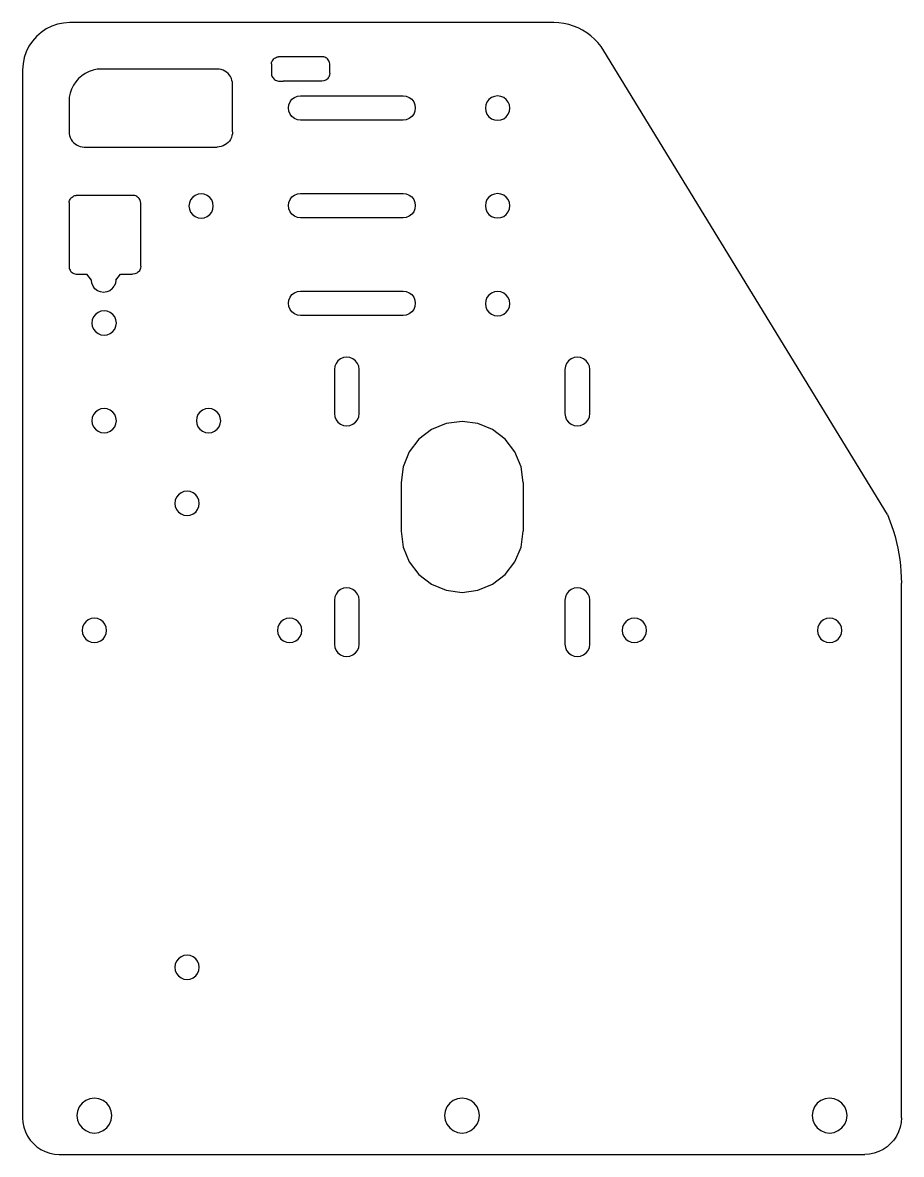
# Model space of a CAD drawing. Extents: x -199 to 199, y -116 to 116.
# Drawn here: x 18.7 to 198.8, y -115.9 to 115.9 of the extents above; entities that cross this region are included whole.
import ezdxf

# ---------------------------------------------------------------- set-up
doc = ezdxf.new("R2010")
doc.units = 0
doc.layers.get('0').update_dxf_attribs({"linetype": 'CONTINUOUS'})

msp = doc.modelspace()

# ---------------------------------------------------------------- linework, layer by layer
at = {"color": 178}
for p, q in [((28.4, 115.88), (27.14, 115.8)), ((127.59, 115.88), (28.4, 115.88)), ((128.61, 115.84), (127.59, 115.88)), ((22.52, 113.89), (21.57, 113.05)), ((23.57, 114.59), (22.52, 113.89)), ((24.7, 115.15), (23.57, 114.59)), ((25.9, 115.56), (24.7, 115.15)), ((27.14, 115.8), (25.9, 115.56)), ((129.62, 115.71), (128.61, 115.84)), ((130.62, 115.49), (129.62, 115.71)), ((131.6, 115.19), (130.62, 115.49)), ((132.55, 114.81), (131.6, 115.19)), ((133.46, 114.35), (132.55, 114.81)), ((134.33, 113.81), (133.46, 114.35)), ((135.15, 113.2), (134.33, 113.81)), ((20.74, 112.1), (20.03, 111.05)), ((21.57, 113.05), (20.74, 112.1)), ((135.92, 112.53), (135.15, 113.2)), ((136.62, 111.79), (135.92, 112.53)), ((137.27, 110.99), (136.62, 111.79)), ((19.47, 109.92), (19.07, 108.72)), ((20.03, 111.05), (19.47, 109.92)), ((137.84, 110.14), (137.27, 110.99)), ((195.93, 15.16), (137.84, 110.14)), ((18.82, 107.48), (18.74, 106.22)), ((19.07, 108.72), (18.82, 107.48)), ((69.71, 107.47), (69.75, 107.69)), ((69.71, 107.47), (69.71, 105.36)), ((69.75, 107.69), (69.82, 107.9)), ((69.82, 107.9), (69.92, 108.09)), ((69.92, 108.09), (70.04, 108.27)), ((70.04, 108.27), (70.18, 108.44)), ((70.18, 108.44), (70.34, 108.58)), ((70.34, 108.58), (70.53, 108.7)), ((70.53, 108.7), (70.72, 108.8)), ((70.72, 108.8), (70.93, 108.87)), ((70.93, 108.87), (71.14, 108.91)), ((80.24, 108.91), (71.14, 108.91)), ((80.45, 108.87), (80.24, 108.91)), ((80.66, 108.8), (80.45, 108.87)), ((80.86, 108.7), (80.66, 108.8)), ((81.04, 108.58), (80.86, 108.7)), ((81.2, 108.44), (81.04, 108.58)), ((81.35, 108.27), (81.2, 108.44)), ((81.47, 108.09), (81.35, 108.27)), ((81.56, 107.9), (81.47, 108.09)), ((81.63, 107.69), (81.56, 107.9)), ((81.68, 107.47), (81.63, 107.69)), ((81.69, 105.57), (81.68, 107.47)), ((18.74, 106.22), (18.74, -108.38)), ((30.19, 104.44), (29.61, 103.78)), ((30.84, 105.01), (30.19, 104.44)), ((31.56, 105.49), (30.84, 105.01)), ((32.34, 105.88), (31.56, 105.49)), ((33.17, 106.16), (32.34, 105.88)), ((34.02, 106.33), (33.17, 106.16)), ((34.89, 106.38), (34.02, 106.33)), ((58.6, 106.38), (34.89, 106.38)), ((59.01, 106.36), (58.6, 106.38)), ((59.41, 106.28), (59.01, 106.36)), ((59.8, 106.15), (59.41, 106.28)), ((60.17, 105.96), (59.8, 106.15)), ((60.51, 105.74), (60.17, 105.96)), ((60.82, 105.47), (60.51, 105.74)), ((61.09, 105.16), (60.82, 105.47)), ((61.32, 104.82), (61.09, 105.16)), ((61.5, 104.45), (61.32, 104.82)), ((61.63, 104.06), (61.5, 104.45)), ((69.71, 105.36), (69.75, 105.14)), ((69.75, 105.14), (69.82, 104.94)), ((69.82, 104.94), (69.92, 104.74)), ((69.92, 104.74), (70.04, 104.56)), ((70.04, 104.56), (70.18, 104.39)), ((70.18, 104.39), (70.34, 104.25)), ((81.2, 104.39), (81.04, 104.25)), ((81.35, 104.56), (81.2, 104.39)), ((81.47, 104.74), (81.35, 104.56)), ((81.56, 104.94), (81.47, 104.74)), ((81.63, 105.14), (81.56, 104.94)), ((81.69, 105.57), (81.63, 105.14)), ((28.74, 102.28), (28.46, 101.46)), ((29.13, 103.06), (28.74, 102.28)), ((29.61, 103.78), (29.13, 103.06)), ((61.71, 103.66), (61.63, 104.06)), ((61.74, 103.25), (61.71, 103.66)), ((61.74, 93.55), (61.74, 103.25)), ((70.34, 104.25), (70.53, 104.13)), ((70.53, 104.13), (70.72, 104.03)), ((70.72, 104.03), (70.93, 103.96)), ((70.93, 103.96), (71.14, 103.92)), ((71.14, 103.92), (72.11, 103.92)), ((80.02, 103.91), (72.11, 103.92)), ((80.45, 103.96), (80.02, 103.91)), ((80.66, 104.03), (80.45, 103.96)), ((80.86, 104.13), (80.66, 104.03)), ((81.04, 104.25), (80.86, 104.13)), ((28.3, 100.6), (28.24, 99.74)), ((28.24, 99.74), (28.24, 93.55)), ((28.46, 101.46), (28.3, 100.6)), ((73.53, 99.66), (73.92, 100.18)), ((73.92, 100.18), (74.44, 100.57)), ((74.44, 100.57), (75.04, 100.82)), ((75.04, 100.82), (75.69, 100.91)), ((75.69, 100.91), (96.69, 100.91)), ((96.69, 100.91), (97.34, 100.82)), ((97.34, 100.82), (97.94, 100.57)), ((97.94, 100.57), (98.46, 100.18)), ((98.46, 100.18), (98.86, 99.66)), ((114.28, 100.15), (113.88, 99.63)), ((114.8, 100.54), (114.28, 100.15)), ((115.4, 100.79), (114.8, 100.54)), ((116.05, 100.88), (115.4, 100.79)), ((116.7, 100.79), (116.05, 100.88)), ((117.3, 100.54), (116.7, 100.79)), ((117.82, 100.15), (117.3, 100.54)), ((118.21, 99.63), (117.82, 100.15)), ((73.19, 98.41), (73.28, 99.06)), ((73.28, 97.76), (73.19, 98.41)), ((73.28, 99.06), (73.53, 99.66)), ((73.53, 97.16), (73.28, 97.76)), ((98.86, 99.66), (99.11, 99.06)), ((99.11, 97.76), (98.86, 97.16)), ((99.11, 99.06), (99.19, 98.41)), ((99.19, 98.41), (99.11, 97.76)), ((113.63, 99.03), (113.55, 98.38)), ((113.55, 98.38), (113.63, 97.73)), ((113.88, 99.63), (113.63, 99.03)), ((113.63, 97.73), (113.88, 97.13)), ((118.46, 99.03), (118.21, 99.63)), ((118.21, 97.13), (118.46, 97.73)), ((118.55, 98.38), (118.46, 99.03)), ((118.46, 97.73), (118.55, 98.38)), ((73.92, 96.64), (73.53, 97.16)), ((74.44, 96.24), (73.92, 96.64)), ((75.04, 95.99), (74.44, 96.24)), ((75.69, 95.91), (75.04, 95.99)), ((96.69, 95.91), (75.69, 95.91)), ((97.34, 95.99), (96.69, 95.91)), ((97.94, 96.24), (97.34, 95.99)), ((98.46, 96.64), (97.94, 96.24)), ((98.86, 97.16), (98.46, 96.64)), ((113.88, 97.13), (114.28, 96.61)), ((114.28, 96.61), (114.8, 96.21)), ((114.8, 96.21), (115.4, 95.96)), ((115.4, 95.96), (116.05, 95.88)), ((116.05, 95.88), (116.7, 95.96)), ((116.7, 95.96), (117.3, 96.21)), ((117.3, 96.21), (117.82, 96.61)), ((117.82, 96.61), (118.21, 97.13)), ((28.24, 93.55), (28.27, 93.14)), ((28.27, 93.14), (28.35, 92.74)), ((28.35, 92.74), (28.48, 92.35)), ((61.63, 92.74), (61.5, 92.35)), ((61.71, 93.14), (61.63, 92.74)), ((61.74, 93.55), (61.71, 93.14)), ((28.48, 92.35), (28.66, 91.98)), ((28.66, 91.98), (28.89, 91.64)), ((28.89, 91.64), (29.16, 91.33)), ((29.16, 91.33), (29.47, 91.06)), ((29.47, 91.06), (29.81, 90.83)), ((29.81, 90.83), (30.17, 90.65)), ((30.17, 90.65), (30.56, 90.52)), ((30.56, 90.52), (30.96, 90.44)), ((30.96, 90.44), (31.37, 90.41)), ((31.37, 90.41), (58.6, 90.41)), ((59.01, 90.44), (58.6, 90.41)), ((59.41, 90.52), (59.01, 90.44)), ((59.8, 90.65), (59.41, 90.52)), ((60.17, 90.83), (59.8, 90.65)), ((60.51, 91.06), (60.17, 90.83)), ((60.82, 91.33), (60.51, 91.06)), ((61.09, 91.64), (60.82, 91.33)), ((61.32, 91.98), (61.09, 91.64)), ((61.5, 92.35), (61.32, 91.98)), ((28.24, 79.06), (28.28, 79.28)), ((28.24, 79.06), (28.24, 65.81)), ((28.28, 79.28), (28.35, 79.48)), ((28.35, 79.48), (28.45, 79.68)), ((28.45, 79.68), (28.57, 79.86)), ((28.57, 79.86), (28.71, 80.02)), ((28.71, 80.02), (28.88, 80.17)), ((28.88, 80.17), (29.06, 80.29)), ((29.06, 80.29), (29.25, 80.39)), ((29.25, 80.39), (29.46, 80.46)), ((29.46, 80.46), (29.68, 80.5)), ((41.27, 80.51), (29.68, 80.5)), ((41.7, 80.46), (41.27, 80.51)), ((41.91, 80.39), (41.7, 80.46)), ((42.11, 80.29), (41.91, 80.39)), ((42.29, 80.17), (42.11, 80.29)), ((42.45, 80.02), (42.29, 80.17)), ((42.59, 79.86), (42.45, 80.02)), ((42.72, 79.68), (42.59, 79.86)), ((42.81, 79.48), (42.72, 79.68)), ((42.88, 79.28), (42.81, 79.48)), ((42.93, 78.89), (42.88, 79.28)), ((42.94, 66.03), (42.93, 78.89)), ((52.9, 78.98), (52.81, 78.33)), ((53.15, 79.58), (52.9, 78.98)), ((53.55, 80.1), (53.15, 79.58)), ((54.06, 80.5), (53.55, 80.1)), ((54.67, 80.75), (54.06, 80.5)), ((55.31, 80.83), (54.67, 80.75)), ((55.96, 80.75), (55.31, 80.83)), ((56.56, 80.5), (55.96, 80.75)), ((57.08, 80.1), (56.56, 80.5)), ((57.48, 79.58), (57.08, 80.1)), ((57.73, 78.98), (57.48, 79.58)), ((57.81, 78.33), (57.73, 78.98)), ((73.19, 78.41), (73.28, 79.06)), ((73.28, 79.06), (73.53, 79.66)), ((73.53, 79.66), (73.92, 80.18)), ((73.92, 80.18), (74.44, 80.57)), ((74.44, 80.57), (75.04, 80.82)), ((75.04, 80.82), (75.69, 80.91)), ((75.69, 80.91), (96.69, 80.91)), ((96.69, 80.91), (97.34, 80.82)), ((97.34, 80.82), (97.94, 80.57)), ((97.94, 80.57), (98.46, 80.18)), ((98.46, 80.18), (98.86, 79.66)), ((98.86, 79.66), (99.11, 79.06)), ((99.11, 79.06), (99.19, 78.41)), ((113.63, 79.03), (113.55, 78.38)), ((113.88, 79.63), (113.63, 79.03)), ((114.28, 80.15), (113.88, 79.63)), ((114.8, 80.54), (114.28, 80.15)), ((115.4, 80.79), (114.8, 80.54)), ((116.05, 80.88), (115.4, 80.79)), ((116.7, 80.79), (116.05, 80.88)), ((117.3, 80.54), (116.7, 80.79)), ((117.82, 80.15), (117.3, 80.54)), ((118.21, 79.63), (117.82, 80.15)), ((118.46, 79.03), (118.21, 79.63)), ((118.55, 78.38), (118.46, 79.03)), ((52.81, 78.33), (52.9, 77.69)), ((52.9, 77.69), (53.15, 77.08)), ((53.15, 77.08), (53.55, 76.57)), ((53.55, 76.57), (54.06, 76.17)), ((56.56, 76.17), (57.08, 76.57)), ((57.08, 76.57), (57.48, 77.08)), ((57.48, 77.08), (57.73, 77.69)), ((57.73, 77.69), (57.81, 78.33)), ((73.28, 77.76), (73.19, 78.41)), ((73.53, 77.16), (73.28, 77.76)), ((73.92, 76.64), (73.53, 77.16)), ((74.44, 76.24), (73.92, 76.64)), ((98.46, 76.64), (97.94, 76.24)), ((98.86, 77.16), (98.46, 76.64)), ((99.11, 77.76), (98.86, 77.16)), ((99.19, 78.41), (99.11, 77.76)), ((113.55, 78.38), (113.63, 77.73)), ((113.63, 77.73), (113.88, 77.13)), ((113.88, 77.13), (114.28, 76.61)), ((114.28, 76.61), (114.8, 76.21)), ((117.3, 76.21), (117.82, 76.61)), ((117.82, 76.61), (118.21, 77.13)), ((118.21, 77.13), (118.46, 77.73)), ((118.46, 77.73), (118.55, 78.38)), ((54.06, 76.17), (54.67, 75.92)), ((54.67, 75.92), (55.31, 75.83)), ((55.31, 75.83), (55.96, 75.92)), ((55.96, 75.92), (56.56, 76.17)), ((75.04, 75.99), (74.44, 76.24)), ((75.69, 75.91), (75.04, 75.99)), ((96.69, 75.91), (75.69, 75.91)), ((97.34, 75.99), (96.69, 75.91)), ((97.94, 76.24), (97.34, 75.99)), ((114.8, 76.21), (115.4, 75.96)), ((115.4, 75.96), (116.05, 75.88)), ((116.05, 75.88), (116.7, 75.96)), ((116.7, 75.96), (117.3, 76.21)), ((28.24, 65.81), (28.28, 65.6)), ((28.28, 65.6), (28.35, 65.39)), ((28.35, 65.39), (28.45, 65.2)), ((28.45, 65.2), (28.57, 65.01)), ((28.57, 65.01), (28.71, 64.85)), ((42.59, 65.01), (42.45, 64.85)), ((42.72, 65.2), (42.59, 65.01)), ((42.81, 65.39), (42.72, 65.2)), ((42.88, 65.6), (42.81, 65.39)), ((42.94, 66.03), (42.88, 65.6)), ((28.71, 64.85), (28.88, 64.71)), ((28.88, 64.71), (29.06, 64.59)), ((29.06, 64.59), (29.25, 64.49)), ((29.25, 64.49), (29.46, 64.42)), ((29.46, 64.42), (29.68, 64.38)), ((29.68, 64.38), (31.86, 64.37)), ((32.83, 63.15), (31.86, 64.37)), ((32.92, 62.5), (32.83, 63.15)), ((37.83, 63.15), (37.75, 62.5)), ((37.83, 63.15), (38.8, 64.36)), ((38.8, 64.36), (41.27, 64.36)), ((41.7, 64.42), (41.27, 64.36)), ((41.91, 64.49), (41.7, 64.42)), ((42.11, 64.59), (41.91, 64.49)), ((42.29, 64.71), (42.11, 64.59)), ((42.45, 64.85), (42.29, 64.71)), ((33.17, 61.9), (32.92, 62.5)), ((33.56, 61.38), (33.17, 61.9)), ((34.08, 60.99), (33.56, 61.38)), ((34.68, 60.74), (34.08, 60.99)), ((35.33, 60.65), (34.68, 60.74)), ((35.98, 60.74), (35.33, 60.65)), ((36.58, 60.99), (35.98, 60.74)), ((37.1, 61.38), (36.58, 60.99)), ((37.1, 61.38), (37.5, 61.9)), ((37.75, 62.5), (37.5, 61.9)), ((73.92, 60.18), (74.44, 60.57)), ((74.44, 60.57), (75.04, 60.82)), ((75.04, 60.82), (75.69, 60.91)), ((75.69, 60.91), (96.69, 60.91)), ((96.69, 60.91), (97.34, 60.82)), ((97.34, 60.82), (97.94, 60.57)), ((97.94, 60.57), (98.46, 60.18)), ((114.8, 60.5), (114.28, 60.1)), ((115.4, 60.74), (114.8, 60.5)), ((116.05, 60.83), (115.4, 60.74)), ((116.7, 60.74), (116.05, 60.83)), ((117.3, 60.5), (116.7, 60.74)), ((117.82, 60.1), (117.3, 60.5)), ((73.19, 58.41), (73.28, 59.06)), ((73.28, 57.76), (73.19, 58.41)), ((73.28, 59.06), (73.53, 59.66)), ((73.53, 59.66), (73.92, 60.18)), ((98.46, 60.18), (98.86, 59.66)), ((98.86, 59.66), (99.11, 59.06)), ((99.11, 59.06), (99.19, 58.41)), ((99.19, 58.41), (99.11, 57.76)), ((113.63, 58.98), (113.55, 58.33)), ((113.55, 58.33), (113.63, 57.68)), ((113.88, 59.58), (113.63, 58.98)), ((114.28, 60.1), (113.88, 59.58)), ((118.21, 59.58), (117.82, 60.1)), ((118.46, 58.98), (118.21, 59.58)), ((118.55, 58.33), (118.46, 58.98)), ((118.46, 57.68), (118.55, 58.33)), ((33.67, 56.14), (33.27, 55.62)), ((34.19, 56.54), (33.67, 56.14)), ((34.79, 56.79), (34.19, 56.54)), ((35.44, 56.87), (34.79, 56.79)), ((36.09, 56.79), (35.44, 56.87)), ((36.69, 56.54), (36.09, 56.79)), ((37.21, 56.14), (36.69, 56.54)), ((37.6, 55.62), (37.21, 56.14)), ((73.53, 57.16), (73.28, 57.76)), ((73.92, 56.64), (73.53, 57.16)), ((74.44, 56.24), (73.92, 56.64)), ((75.04, 55.99), (74.44, 56.24)), ((75.69, 55.91), (75.04, 55.99)), ((96.69, 55.91), (75.69, 55.91)), ((97.34, 55.99), (96.69, 55.91)), ((97.94, 56.24), (97.34, 55.99)), ((98.46, 56.64), (97.94, 56.24)), ((98.86, 57.16), (98.46, 56.64)), ((99.11, 57.76), (98.86, 57.16)), ((113.63, 57.68), (113.88, 57.08)), ((113.88, 57.08), (114.28, 56.56)), ((114.28, 56.56), (114.8, 56.16)), ((114.8, 56.16), (115.4, 55.92)), ((115.4, 55.92), (116.05, 55.83)), ((116.05, 55.83), (116.7, 55.92)), ((116.7, 55.92), (117.3, 56.16)), ((117.3, 56.16), (117.82, 56.56)), ((117.82, 56.56), (118.21, 57.08)), ((118.21, 57.08), (118.46, 57.68)), ((33.02, 55.02), (32.94, 54.37)), ((32.94, 54.37), (33.02, 53.73)), ((33.27, 55.62), (33.02, 55.02)), ((33.02, 53.73), (33.27, 53.12)), ((37.85, 55.02), (37.6, 55.62)), ((37.6, 53.12), (37.85, 53.73)), ((37.94, 54.37), (37.85, 55.02)), ((37.85, 53.73), (37.94, 54.37)), ((33.27, 53.12), (33.67, 52.61)), ((33.67, 52.61), (34.19, 52.21)), ((34.19, 52.21), (34.79, 51.96)), ((34.79, 51.96), (35.44, 51.87)), ((35.44, 51.87), (36.09, 51.96)), ((36.09, 51.96), (36.69, 52.21)), ((36.69, 52.21), (37.21, 52.61)), ((37.21, 52.61), (37.6, 53.12)), ((83.35, 46.64), (82.95, 46.11)), ((83.88, 47.04), (83.35, 46.64)), ((84.49, 47.3), (83.88, 47.04)), ((85.15, 47.38), (84.49, 47.3)), ((85.81, 47.3), (85.15, 47.38)), ((86.42, 47.04), (85.81, 47.3)), ((86.94, 46.64), (86.42, 47.04)), ((87.35, 46.11), (86.94, 46.64)), ((130.6, 46.64), (130.19, 46.11)), ((131.12, 47.04), (130.6, 46.64)), ((131.73, 47.3), (131.12, 47.04)), ((132.39, 47.38), (131.73, 47.3)), ((133.05, 47.3), (132.39, 47.38)), ((133.66, 47.04), (133.05, 47.3)), ((134.19, 46.64), (133.66, 47.04)), ((134.59, 46.11), (134.19, 46.64)), ((82.69, 45.5), (82.61, 44.84)), ((82.61, 44.84), (82.61, 35.84)), ((82.95, 46.11), (82.69, 45.5)), ((87.6, 45.5), (87.35, 46.11)), ((87.69, 44.84), (87.6, 45.5)), ((87.69, 35.84), (87.69, 44.84)), ((129.94, 45.5), (129.85, 44.84)), ((129.85, 44.84), (129.85, 35.84)), ((130.19, 46.11), (129.94, 45.5)), ((134.85, 45.5), (134.59, 46.11)), ((134.93, 44.84), (134.85, 45.5)), ((134.93, 35.84), (134.93, 44.84)), ((33.02, 35.02), (32.94, 34.37)), ((33.27, 35.62), (33.02, 35.02)), ((33.67, 36.14), (33.27, 35.62)), ((34.19, 36.54), (33.67, 36.14)), ((34.79, 36.79), (34.19, 36.54)), ((35.44, 36.87), (34.79, 36.79)), ((36.09, 36.79), (35.44, 36.87)), ((36.69, 36.54), (36.09, 36.79)), ((37.21, 36.14), (36.69, 36.54)), ((37.6, 35.62), (37.21, 36.14)), ((37.85, 35.02), (37.6, 35.62)), ((37.94, 34.37), (37.85, 35.02)), ((54.42, 35.02), (54.33, 34.37)), ((54.66, 35.62), (54.42, 35.02)), ((55.06, 36.14), (54.66, 35.62)), ((55.58, 36.54), (55.06, 36.14)), ((56.18, 36.79), (55.58, 36.54)), ((56.83, 36.87), (56.18, 36.79)), ((57.48, 36.79), (56.83, 36.87)), ((58.08, 36.54), (57.48, 36.79)), ((58.6, 36.14), (58.08, 36.54)), ((59, 35.62), (58.6, 36.14)), ((59.24, 35.02), (59, 35.62)), ((59.33, 34.37), (59.24, 35.02)), ((82.61, 35.84), (82.69, 35.19)), ((82.69, 35.19), (82.95, 34.57)), ((87.35, 34.57), (87.6, 35.19)), ((87.6, 35.19), (87.69, 35.84)), ((129.85, 35.84), (129.94, 35.19)), ((129.94, 35.19), (130.19, 34.57)), ((134.59, 34.57), (134.85, 35.19)), ((134.85, 35.19), (134.93, 35.84)), ((32.94, 34.37), (33.02, 33.73)), ((33.02, 33.73), (33.27, 33.12)), ((33.27, 33.12), (33.67, 32.61)), ((33.67, 32.61), (34.19, 32.21)), ((36.69, 32.21), (37.21, 32.61)), ((37.21, 32.61), (37.6, 33.12)), ((37.6, 33.12), (37.85, 33.73)), ((37.85, 33.73), (37.94, 34.37)), ((54.33, 34.37), (54.42, 33.73)), ((54.42, 33.73), (54.66, 33.12)), ((54.66, 33.12), (55.06, 32.61)), ((55.06, 32.61), (55.58, 32.21)), ((58.08, 32.21), (58.6, 32.61)), ((58.6, 32.61), (59, 33.12)), ((59, 33.12), (59.24, 33.73)), ((59.24, 33.73), (59.33, 34.37)), ((82.95, 34.57), (83.35, 34.05)), ((83.35, 34.05), (83.88, 33.64)), ((83.88, 33.64), (84.49, 33.39)), ((84.49, 33.39), (85.15, 33.3)), ((85.15, 33.3), (85.81, 33.39)), ((85.81, 33.39), (86.42, 33.64)), ((86.42, 33.64), (86.94, 34.05)), ((86.94, 34.05), (87.35, 34.57)), ((102.53, 32.54), (99.94, 30.55)), ((105.54, 33.79), (102.53, 32.54)), ((108.78, 34.21), (105.54, 33.79)), ((112.01, 33.79), (108.78, 34.21)), ((115.03, 32.54), (112.01, 33.79)), ((117.62, 30.55), (115.03, 32.54)), ((130.19, 34.57), (130.6, 34.05)), ((130.6, 34.05), (131.12, 33.64)), ((131.12, 33.64), (131.73, 33.39)), ((131.73, 33.39), (132.39, 33.3)), ((132.39, 33.3), (133.05, 33.39)), ((133.05, 33.39), (133.66, 33.64)), ((133.66, 33.64), (134.19, 34.05)), ((134.19, 34.05), (134.59, 34.57)), ((34.19, 32.21), (34.79, 31.96)), ((34.79, 31.96), (35.44, 31.87)), ((35.44, 31.87), (36.09, 31.96)), ((36.09, 31.96), (36.69, 32.21)), ((55.58, 32.21), (56.18, 31.96)), ((56.18, 31.96), (56.83, 31.87)), ((56.83, 31.87), (57.48, 31.96)), ((57.48, 31.96), (58.08, 32.21)), ((99.94, 30.55), (97.95, 27.96)), ((119.6, 27.96), (117.62, 30.55)), ((97.95, 27.96), (96.71, 24.95)), ((120.85, 24.95), (119.6, 27.96)), ((96.71, 24.95), (96.28, 21.71)), ((121.28, 21.71), (120.85, 24.95)), ((96.28, 21.71), (96.28, 11.71)), ((121.28, 21.71), (121.28, 11.71)), ((50.27, 18.68), (50.02, 18.07)), ((50.67, 19.19), (50.27, 18.68)), ((51.19, 19.59), (50.67, 19.19)), ((51.79, 19.84), (51.19, 19.59)), ((52.44, 19.93), (51.79, 19.84)), ((53.09, 19.84), (52.44, 19.93)), ((53.69, 19.59), (53.09, 19.84)), ((54.21, 19.19), (53.69, 19.59)), ((54.6, 18.68), (54.21, 19.19)), ((54.85, 18.07), (54.6, 18.68)), ((50.02, 18.07), (49.94, 17.43)), ((49.94, 17.43), (50.02, 16.78)), ((50.02, 16.78), (50.27, 16.18)), ((54.6, 16.18), (54.85, 16.78)), ((54.94, 17.43), (54.85, 18.07)), ((54.85, 16.78), (54.94, 17.43)), ((50.27, 16.18), (50.67, 15.66)), ((50.67, 15.66), (51.19, 15.26)), ((51.19, 15.26), (51.79, 15.01)), ((51.79, 15.01), (52.44, 14.93)), ((52.44, 14.93), (53.09, 15.01)), ((53.09, 15.01), (53.69, 15.26)), ((53.69, 15.26), (54.21, 15.66)), ((54.21, 15.66), (54.6, 16.18)), ((195.93, 15.16), (196.79, 12.92)), ((96.28, 11.71), (96.71, 8.48)), ((120.85, 8.48), (121.28, 11.71)), ((196.79, 12.92), (197.17, 11.77)), ((197.17, 11.77), (197.5, 10.62)), ((197.5, 10.62), (197.8, 9.45)), ((197.8, 9.45), (198.06, 8.28)), ((96.71, 8.48), (97.95, 5.46)), ((119.6, 5.46), (120.85, 8.48)), ((198.06, 8.28), (198.28, 7.1)), ((198.28, 7.1), (198.46, 5.91)), ((97.95, 5.46), (99.94, 2.88)), ((117.62, 2.88), (119.6, 5.46)), ((198.46, 5.91), (198.6, 4.71)), ((198.6, 4.71), (198.7, 3.51)), ((99.94, 2.88), (102.53, 0.89)), ((115.03, 0.89), (117.62, 2.88)), ((198.7, 3.51), (198.78, 1.11)), ((84.49, 0.05), (83.88, -0.2)), ((85.15, 0.14), (84.49, 0.05)), ((85.81, 0.05), (85.15, 0.14)), ((86.42, -0.2), (85.81, 0.05)), ((102.53, 0.89), (105.54, -0.36)), ((112.01, -0.36), (115.03, 0.89)), ((131.73, 0.05), (131.12, -0.2)), ((132.39, 0.14), (131.73, 0.05)), ((133.05, 0.05), (132.39, 0.14)), ((133.66, -0.2), (133.05, 0.05)), ((198.78, -108.38), (198.78, 1.11)), ((82.69, -1.74), (82.61, -2.4)), ((82.95, -1.13), (82.69, -1.74)), ((83.35, -0.6), (82.95, -1.13)), ((83.88, -0.2), (83.35, -0.6)), ((86.94, -0.6), (86.42, -0.2)), ((87.35, -1.13), (86.94, -0.6)), ((87.6, -1.74), (87.35, -1.13)), ((87.69, -2.4), (87.6, -1.74)), ((105.54, -0.36), (108.78, -0.79)), ((108.78, -0.79), (112.01, -0.36)), ((129.94, -1.74), (129.85, -2.4)), ((130.19, -1.13), (129.94, -1.74)), ((130.6, -0.6), (130.19, -1.13)), ((131.12, -0.2), (130.6, -0.6)), ((134.19, -0.6), (133.66, -0.2)), ((134.59, -1.13), (134.19, -0.6)), ((134.85, -1.74), (134.59, -1.13)), ((134.93, -2.4), (134.85, -1.74)), ((82.61, -2.4), (82.61, -11.4)), ((87.69, -11.4), (87.69, -2.4)), ((129.85, -2.4), (129.85, -11.4)), ((134.93, -11.4), (134.93, -2.4)), ((31.67, -6.81), (31.27, -7.33)), ((32.19, -6.42), (31.67, -6.81)), ((32.79, -6.17), (32.19, -6.42)), ((33.44, -6.08), (32.79, -6.17)), ((34.09, -6.17), (33.44, -6.08)), ((34.69, -6.42), (34.09, -6.17)), ((35.21, -6.81), (34.69, -6.42)), ((35.6, -7.33), (35.21, -6.81)), ((71.67, -6.81), (71.27, -7.33)), ((72.19, -6.42), (71.67, -6.81)), ((72.79, -6.17), (72.19, -6.42)), ((73.44, -6.08), (72.79, -6.17)), ((74.09, -6.17), (73.44, -6.08)), ((74.69, -6.42), (74.09, -6.17)), ((75.21, -6.81), (74.69, -6.42)), ((75.6, -7.33), (75.21, -6.81)), ((142.31, -6.81), (141.91, -7.33)), ((142.83, -6.42), (142.31, -6.81)), ((143.43, -6.17), (142.83, -6.42)), ((144.08, -6.08), (143.43, -6.17)), ((144.73, -6.17), (144.08, -6.08)), ((145.33, -6.42), (144.73, -6.17)), ((145.85, -6.81), (145.33, -6.42)), ((146.24, -7.33), (145.85, -6.81)), ((182.31, -6.81), (181.91, -7.33)), ((182.83, -6.42), (182.31, -6.81)), ((183.43, -6.17), (182.83, -6.42)), ((184.08, -6.08), (183.43, -6.17)), ((184.73, -6.17), (184.08, -6.08)), ((185.33, -6.42), (184.73, -6.17)), ((185.85, -6.81), (185.33, -6.42)), ((186.24, -7.33), (185.85, -6.81)), ((31.02, -7.93), (30.94, -8.58)), ((30.94, -8.58), (31.02, -9.23)), ((31.27, -7.33), (31.02, -7.93)), ((31.02, -9.23), (31.27, -9.83)), ((35.85, -7.93), (35.6, -7.33)), ((35.6, -9.83), (35.85, -9.23)), ((35.94, -8.58), (35.85, -7.93)), ((35.85, -9.23), (35.94, -8.58)), ((71.02, -7.93), (70.94, -8.58)), ((70.94, -8.58), (71.02, -9.23)), ((71.27, -7.33), (71.02, -7.93)), ((71.02, -9.23), (71.27, -9.83)), ((75.85, -7.93), (75.6, -7.33)), ((75.6, -9.83), (75.85, -9.23)), ((75.94, -8.58), (75.85, -7.93)), ((75.85, -9.23), (75.94, -8.58)), ((141.66, -7.93), (141.58, -8.58)), ((141.58, -8.58), (141.66, -9.23)), ((141.91, -7.33), (141.66, -7.93)), ((141.66, -9.23), (141.91, -9.83)), ((146.49, -7.93), (146.24, -7.33)), ((146.24, -9.83), (146.49, -9.23)), ((146.58, -8.58), (146.49, -7.93)), ((146.49, -9.23), (146.58, -8.58)), ((181.66, -7.93), (181.58, -8.58)), ((181.58, -8.58), (181.66, -9.23)), ((181.91, -7.33), (181.66, -7.93)), ((181.66, -9.23), (181.91, -9.83)), ((186.49, -7.93), (186.24, -7.33)), ((186.24, -9.83), (186.49, -9.23)), ((186.58, -8.58), (186.49, -7.93)), ((186.49, -9.23), (186.58, -8.58)), ((31.27, -9.83), (31.67, -10.35)), ((31.67, -10.35), (32.19, -10.75)), ((32.19, -10.75), (32.79, -10.99)), ((32.79, -10.99), (33.44, -11.08)), ((33.44, -11.08), (34.09, -10.99)), ((34.09, -10.99), (34.69, -10.75)), ((34.69, -10.75), (35.21, -10.35)), ((35.21, -10.35), (35.6, -9.83)), ((71.27, -9.83), (71.67, -10.35)), ((71.67, -10.35), (72.19, -10.75)), ((72.19, -10.75), (72.79, -10.99)), ((72.79, -10.99), (73.44, -11.08)), ((73.44, -11.08), (74.09, -10.99)), ((74.09, -10.99), (74.69, -10.75)), ((74.69, -10.75), (75.21, -10.35)), ((75.21, -10.35), (75.6, -9.83)), ((82.61, -11.4), (82.69, -12.06)), ((87.6, -12.06), (87.69, -11.4)), ((129.85, -11.4), (129.94, -12.06)), ((134.85, -12.06), (134.93, -11.4)), ((141.91, -9.83), (142.31, -10.35)), ((142.31, -10.35), (142.83, -10.75)), ((142.83, -10.75), (143.43, -10.99)), ((143.43, -10.99), (144.08, -11.08)), ((144.08, -11.08), (144.73, -10.99)), ((144.73, -10.99), (145.33, -10.75)), ((145.33, -10.75), (145.85, -10.35)), ((145.85, -10.35), (146.24, -9.83)), ((181.91, -9.83), (182.31, -10.35)), ((182.31, -10.35), (182.83, -10.75)), ((182.83, -10.75), (183.43, -10.99)), ((183.43, -10.99), (184.08, -11.08)), ((184.08, -11.08), (184.73, -10.99)), ((184.73, -10.99), (185.33, -10.75)), ((185.33, -10.75), (185.85, -10.35)), ((185.85, -10.35), (186.24, -9.83)), ((82.69, -12.06), (82.95, -12.67)), ((82.95, -12.67), (83.35, -13.2)), ((83.35, -13.2), (83.88, -13.6)), ((83.88, -13.6), (84.49, -13.85)), ((84.49, -13.85), (85.15, -13.94)), ((85.15, -13.94), (85.81, -13.85)), ((85.81, -13.85), (86.42, -13.6)), ((86.42, -13.6), (86.94, -13.2)), ((86.94, -13.2), (87.35, -12.67)), ((87.35, -12.67), (87.6, -12.06)), ((129.94, -12.06), (130.19, -12.67)), ((130.19, -12.67), (130.6, -13.2)), ((130.6, -13.2), (131.12, -13.6)), ((131.12, -13.6), (131.73, -13.85)), ((131.73, -13.85), (132.39, -13.94)), ((132.39, -13.94), (133.05, -13.85)), ((133.05, -13.85), (133.66, -13.6)), ((133.66, -13.6), (134.19, -13.2)), ((134.19, -13.2), (134.59, -12.67)), ((134.59, -12.67), (134.85, -12.06)), ((50.27, -76.32), (50.02, -76.93)), ((50.67, -75.81), (50.27, -76.32)), ((51.19, -75.41), (50.67, -75.81)), ((51.79, -75.16), (51.19, -75.41)), ((52.44, -75.07), (51.79, -75.16)), ((53.09, -75.16), (52.44, -75.07)), ((53.69, -75.41), (53.09, -75.16)), ((54.21, -75.81), (53.69, -75.41)), ((54.6, -76.32), (54.21, -75.81)), ((54.85, -76.93), (54.6, -76.32)), ((50.02, -76.93), (49.94, -77.57)), ((49.94, -77.57), (50.02, -78.22)), ((50.02, -78.22), (50.27, -78.82)), ((54.6, -78.82), (54.85, -78.22)), ((54.94, -77.57), (54.85, -76.93)), ((54.85, -78.22), (54.94, -77.57)), ((50.27, -78.82), (50.67, -79.34)), ((50.67, -79.34), (51.19, -79.74)), ((51.19, -79.74), (51.79, -79.99)), ((51.79, -79.99), (52.44, -80.07)), ((52.44, -80.07), (53.09, -79.99)), ((53.09, -79.99), (53.69, -79.74)), ((53.69, -79.74), (54.21, -79.34)), ((54.21, -79.34), (54.6, -78.82)), ((30.35, -106.16), (29.99, -107.02)), ((30.92, -105.42), (30.35, -106.16)), ((31.66, -104.85), (30.92, -105.42)), ((32.52, -104.49), (31.66, -104.85)), ((33.44, -104.37), (32.52, -104.49)), ((34.36, -104.49), (33.44, -104.37)), ((35.22, -104.85), (34.36, -104.49)), ((35.96, -105.42), (35.22, -104.85)), ((36.53, -106.16), (35.96, -105.42)), ((36.89, -107.02), (36.53, -106.16)), ((105.67, -106.16), (105.31, -107.02)), ((106.24, -105.42), (105.67, -106.16)), ((106.98, -104.85), (106.24, -105.42)), ((107.84, -104.49), (106.98, -104.85)), ((108.76, -104.37), (107.84, -104.49)), ((109.68, -104.49), (108.76, -104.37)), ((110.54, -104.85), (109.68, -104.49)), ((111.28, -105.42), (110.54, -104.85)), ((111.85, -106.16), (111.28, -105.42)), ((112.21, -107.02), (111.85, -106.16)), ((180.99, -106.16), (180.63, -107.02)), ((181.56, -105.42), (180.99, -106.16)), ((182.3, -104.85), (181.56, -105.42)), ((183.16, -104.49), (182.3, -104.85)), ((184.08, -104.37), (183.16, -104.49)), ((185, -104.49), (184.08, -104.37)), ((185.86, -104.85), (185, -104.49)), ((186.6, -105.42), (185.86, -104.85)), ((187.17, -106.16), (186.6, -105.42)), ((187.53, -107.02), (187.17, -106.16)), ((18.74, -108.38), (18.8, -109.36)), ((29.99, -107.02), (29.87, -107.94)), ((29.87, -107.94), (29.99, -108.87)), ((29.99, -108.87), (30.35, -109.73)), ((36.53, -109.73), (36.89, -108.87)), ((37.01, -107.94), (36.89, -107.02)), ((36.89, -108.87), (37.01, -107.94)), ((105.31, -107.02), (105.19, -107.94)), ((105.19, -107.94), (105.31, -108.87)), ((105.31, -108.87), (105.67, -109.73)), ((111.85, -109.73), (112.21, -108.87)), ((112.33, -107.94), (112.21, -107.02)), ((112.21, -108.87), (112.33, -107.94)), ((180.63, -107.02), (180.51, -107.94)), ((180.51, -107.94), (180.63, -108.87)), ((180.63, -108.87), (180.99, -109.73)), ((187.17, -109.73), (187.53, -108.87)), ((187.65, -107.94), (187.53, -107.02)), ((187.53, -108.87), (187.65, -107.94)), ((198.78, -108.38), (198.72, -109.36)), ((18.8, -109.36), (19, -110.33)), ((19, -110.33), (19.31, -111.25)), ((30.35, -109.73), (30.92, -110.46)), ((30.92, -110.46), (31.66, -111.03)), ((31.66, -111.03), (32.52, -111.39)), ((34.36, -111.39), (35.22, -111.03)), ((35.22, -111.03), (35.96, -110.46)), ((35.96, -110.46), (36.53, -109.73)), ((105.67, -109.73), (106.24, -110.46)), ((106.24, -110.46), (106.98, -111.03)), ((106.98, -111.03), (107.84, -111.39)), ((109.68, -111.39), (110.54, -111.03)), ((110.54, -111.03), (111.28, -110.46)), ((111.28, -110.46), (111.85, -109.73)), ((180.99, -109.73), (181.56, -110.46)), ((181.56, -110.46), (182.3, -111.03)), ((182.3, -111.03), (183.16, -111.39)), ((185, -111.39), (185.86, -111.03)), ((185.86, -111.03), (186.6, -110.46)), ((186.6, -110.46), (187.17, -109.73)), ((198.52, -110.33), (198.21, -111.25)), ((198.72, -109.36), (198.52, -110.33)), ((19.31, -111.25), (19.74, -112.13)), ((19.74, -112.13), (20.29, -112.95)), ((20.29, -112.95), (20.94, -113.69)), ((32.52, -111.39), (33.44, -111.51)), ((33.44, -111.51), (34.36, -111.39)), ((107.84, -111.39), (108.76, -111.51)), ((108.76, -111.51), (109.68, -111.39)), ((183.16, -111.39), (184.08, -111.51)), ((184.08, -111.51), (185, -111.39)), ((197.23, -112.95), (196.58, -113.69)), ((197.77, -112.13), (197.23, -112.95)), ((198.21, -111.25), (197.77, -112.13)), ((20.94, -113.69), (21.67, -114.33)), ((21.67, -114.33), (22.49, -114.88)), ((22.49, -114.88), (23.37, -115.31)), ((23.37, -115.31), (24.3, -115.63)), ((24.3, -115.63), (25.26, -115.82)), ((25.26, -115.82), (26.24, -115.88)), ((26.24, -115.88), (191.28, -115.88)), ((192.26, -115.82), (191.28, -115.88)), ((193.22, -115.63), (192.26, -115.82)), ((194.15, -115.31), (193.22, -115.63)), ((195.03, -114.88), (194.15, -115.31)), ((195.85, -114.33), (195.03, -114.88)), ((196.58, -113.69), (195.85, -114.33))]:
    msp.add_line(p, q, dxfattribs=at)

doc.saveas('drawing.dxf')
